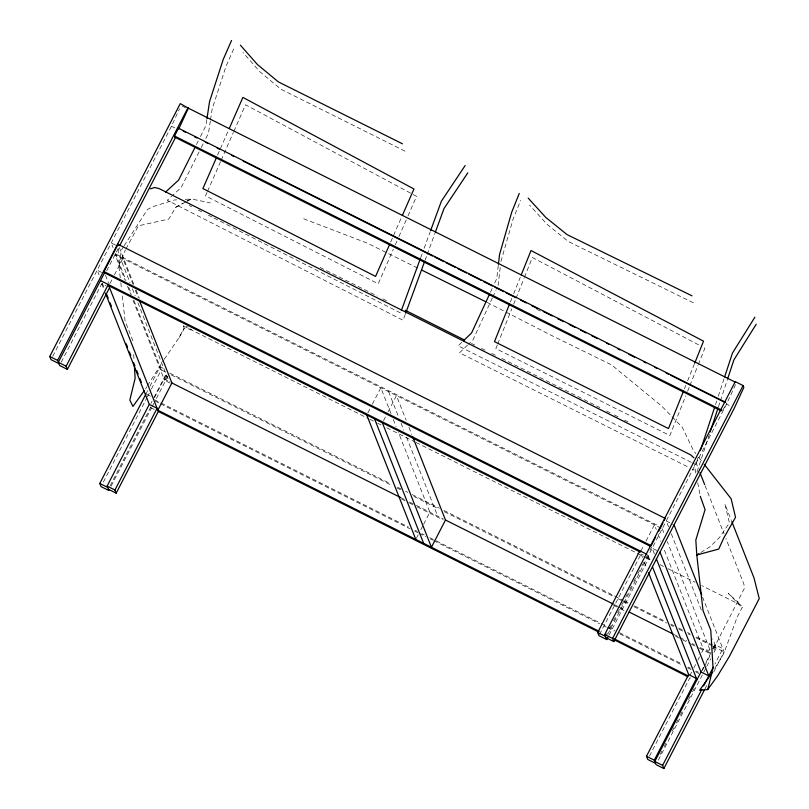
<?xml version="1.0" encoding="UTF-8"?>
<svg xmlns="http://www.w3.org/2000/svg" width="809" height="809" viewBox="0 0 809 809"><rect width="100%" height="100%" fill="white"/><g stroke="black" fill="none" stroke-linecap="round" stroke-linejoin="round"><path stroke-width="0.61" stroke-dasharray="4.04 3.03" d="M498.283 265.352L496.726 278.62L493.065 286.548M500.215 267.496L498.091 285.587L496.524 288.985M206.801 119.681L205.88 125.729L199.206 139.037M210.34 120.996L208.5 133.081L204.05 141.959M210.522 119.793L212.18 108.922L225.883 66.692L234.175 47.802M120.258 277.831L118.872 265.494L121.512 249.89L123.504 246.785M500.923 261.469L513.058 219.269L520.622 200.399M698.157 457.368L695.791 464.568L692.413 462.89M715.53 404.571L716.713 400.971M718.291 396.167L724.217 378.167M709.392 434.332L697.156 471.536L692.646 469.291M718.473 406.735L720.05 401.931M720.445 400.728L727.16 380.331M133.788 284.222L119.054 246.856L118.094 251.275L118.508 253.51L130.077 282.847M420.71 257.656L422.429 252.954M424.159 248.252L430.186 231.789M405.238 314.398L403.084 320.273L167.241 200.278L171.619 196.274M425.049 260.316L426.768 255.604M427.203 254.43L434.949 233.265M118.872 265.494L125.334 250.052M510.408 301.919L511.814 298.41M513.685 293.738L520.248 277.386M497.252 345.089L495.846 348.598L669.852 435.535L685.739 395.914M497.727 343.926L511.773 308.886M513.644 304.214L515.515 299.542M515.99 298.369L523.949 278.518M524.414 277.345L532.383 257.495L701.555 346.383M684.374 388.947L685.779 385.448M687.65 380.786L694.183 364.475M687.61 391.253L689.48 386.591M689.946 385.428L697.884 365.617M698.349 364.454L704.892 348.143L702.667 346.97M217.581 155.095L228.219 130.866M207.033 192.451L205.516 195.909L378.207 283.767L393.356 249.253M207.539 191.298L220.705 161.294M221.211 160.142L233.366 132.454M233.872 131.301L245.521 104.765L416.574 196.334L406.988 218.197M390.737 241.901L401.335 217.742M395.368 244.652L396.885 241.203M398.908 236.602L406.482 219.35M52.737 356.294L171.478 126.234L179.507 108.78M735.523 384.629L726.482 404.257L666.242 520.966L668.547 526.811M490.436 292.211L492.539 287.68M492.327 298.046L472.941 339.942L468.472 344.229M492.853 296.913L495.998 290.118M196.425 144.589L198.65 140.149M199.044 151.94L181.246 187.445L172.499 195.465M201.269 147.501L203.494 143.062M106.677 270.843L119.054 246.856M61.302 362.108L101.732 283.777L106.201 286.012M109.923 283.605L112.178 279.247M114.423 274.888L122.857 258.556L133.04 284.374M145.974 393.953L147.663 390.686M149.908 386.328L160.03 366.73L163.378 368.408M103.36 482.124L146.803 397.957M147.38 396.835L150.858 390.1M151.435 388.977L161.284 369.895L133.798 300.159M164.267 359.257L179.123 337.555L184.139 327.847L183.37 325.906L188.173 327.018M150.919 403.428L152.072 401.203M153.791 397.876L166.705 372.868M154.6 397.431L166.947 373.495M110.095 485.896L150.525 407.554L150.029 406.29M170.224 383.153L164.581 380.331L166.876 375.882M111.167 486.047L151.576 407.756M152.153 406.644L153.892 403.286M167.979 375.993L155.045 401.052L159.555 403.307M367.883 412.833L371.827 405.208M372.383 404.116L380.817 387.774L391 413.601M383.517 420.66L387.46 413.035M388.017 411.953L396.45 395.611L406.169 420.255M416.372 538.339L418.617 533.98M420.862 529.622L423.117 525.263M423.673 524.181L429.862 512.198L398.402 432.38M640.92 550.98L643.731 545.529M645.976 541.17L654.41 524.829L656.261 529.531M599.52 634.549L641.112 553.973L643.337 555.085M605.506 636.41L607.246 633.053M609.551 628.573L611.28 625.215M613.596 620.736L615.325 617.378M617.641 612.909L619.37 609.551M621.676 605.071L623.415 601.714M625.721 597.234L627.46 593.877M629.766 589.407L631.505 586.05M633.811 581.57L635.54 578.213M637.856 573.733L639.585 570.375M641.901 565.906L643.63 562.548M645.946 558.068L647.675 554.711M649.971 550.262L651.69 546.935M722.791 410.294L726.229 403.62L729.829 405.936M607.741 634.317L665.676 522.078M609.066 635.105L648.929 557.886L644.46 555.652M689.966 675.394L691.644 672.127M693.9 667.769L695.588 664.502M697.833 660.144L699.522 656.878M701.767 652.519L703.456 649.253L664.128 549.483M649.465 756.091L689.905 677.75L693.252 679.429M701.545 670.904L703.769 666.576M706.004 662.258L711.02 652.529L667.294 541.595M713.316 648.09L715.035 644.753L722.852 648.666L714.984 663.916M702.354 670.459L704.022 667.213M704.578 666.131L710.717 654.248M713.568 648.717L744.169 588.78L743.946 584.27L725.906 538.501M660.174 754.413L661.904 751.055M664.219 746.576L665.949 743.218M672.299 730.911L674.039 727.554M676.344 723.074L678.073 719.717M680.389 715.247L682.118 711.89M688.479 699.573L690.208 696.215M692.514 691.746L694.253 688.388M714.064 649.991L715.793 646.654L695.477 636.481M658.364 760.157L706.166 667.536M706.732 666.444L710.666 658.819M714.044 652.287L716.289 647.928L712.739 638.908M704.993 688.874L706.732 685.506M713.68 672.036L724.106 651.842L702.606 597.285M125.931 248.95L138.43 225.802L168.717 219.097L175.786 207.256L182.885 203.271M179.123 337.555L184.391 328.494L191.672 329.293M145.549 388.866L146.844 386.722M147.491 385.65L163.56 360.288M714.772 668.436L723.833 653.439L737.181 617.105L742.197 607.407L742.45 608.055L728.333 593.381L741.428 605.456L701.888 585.655M124.171 245.744L147.491 209.45L153.214 206.507L174.259 200.005L176.696 199.863M712.112 648.919L715.156 645.582M461.737 342.409L458.147 345.847L691.28 462.323M467.572 345.089L459.512 352.815L688.146 467.036M700.867 552.456L710.069 546.753L719.626 537.328L729.435 522.907L724.935 504.138L731.387 520.521M175.786 207.256L185.767 201.926M186.879 201.34L191.318 198.974L210.289 202.877M186.94 200.986L191.318 198.974L185.231 199.338M710.059 649.88L707.835 650.264L703.456 649.253M303.709 218.784L367.205 243.125L419.274 268.861M320.142 267.476L377.287 296.033M693.374 302.799L568.434 241.578L547.096 224.356L529.541 205.082M471.394 343.41L474.782 345.089M481.557 348.426L484.955 350.105M491.73 353.442L497.383 356.233M501.904 358.458L599.874 407.574M405.066 151.162L281.026 89.273L260.083 71.93L243.013 52.534M182.136 106.07L185.483 107.749M171.478 126.234L174.825 127.913M536.943 309.311L540.331 311.01M115.707 245.178L111.237 242.943L113.078 247.615M666.242 520.966L672.946 524.323M115.667 253.935L658.344 525.779M661.115 528.186L115.04 254.643L125.162 280.329M101.651 272.411L97.181 270.176L99.022 274.848M656.655 550.433L652.185 548.199L654.491 554.034M183.37 325.906L368.631 418.708M369.764 419.274L376.539 422.672M377.672 423.238L381.059 424.937M386.712 427.769L414.956 441.916M416.079 442.483L645.4 557.361M646.533 557.927L651.053 560.182M660.093 564.712L663.481 566.411M668.001 568.676L695.113 582.258M169.728 373.111L390.858 483.883M397.634 487.281L401.011 488.97M405.521 491.235L407.787 492.368M412.297 494.623L439.378 508.183M443.888 510.449L623.274 600.308M624.406 600.875L628.917 603.14M634.559 605.961L665.018 621.221M670.661 624.052L674.049 625.741M678.559 628.006L683.069 630.262M687.579 632.527L689.844 633.659M161.284 369.895L165.744 372.14M171.356 374.941L392.486 485.724M396.997 487.979L400.384 489.678M413.925 496.463L438.741 508.891M444.384 511.723L613.616 596.496M618.137 598.751L622.647 601.016M623.779 601.583L628.29 603.838M633.932 606.669L666.646 623.061M671.157 625.317L673.422 626.449M679.054 629.271L683.575 631.536M688.085 633.801L690.34 634.923M695.983 637.755L711.778 645.663M712.901 646.229L724.106 651.842M164.085 379.057L169.668 381.858M401.001 497.737L404.389 499.436M409.587 502.035L415.219 504.856M416.342 505.423L443.261 518.913M614.294 604.586L617.843 606.366M618.814 606.851L624.599 609.753M674.109 634.549L678.67 636.835M679.803 637.401L686.558 640.789M692.17 643.6L694.446 644.733M700.068 647.554L711.273 653.166M401.507 499.011L408.282 502.409M409.405 502.965L412.792 504.664M417.302 506.93L443.251 519.924M613.616 605.263L619.259 608.095M620.382 608.661L624.902 610.916M675.667 636.349L681.309 639.181M682.442 639.737L690.34 643.701M691.462 644.267L698.238 647.655M699.36 648.221L710.646 653.874M147.096 394.519L150.444 396.198M154.539 399.777L408.393 526.942M415.169 530.33L417.424 531.462M421.934 533.728L424.189 534.85M429.832 537.682L600.197 623.021M601.32 623.587L606.962 626.409M608.095 626.975L614.86 630.373M619.37 632.628L682.553 664.28M688.196 667.101L690.451 668.234M696.094 671.066L698.349 672.188M160.688 403.873L410.021 528.773M414.532 531.038L417.919 532.737M419.052 533.303L425.817 536.691M430.327 538.946L432.593 540.078M433.715 540.645L599.57 623.729M604.08 625.984L606.335 627.117M607.458 627.683L614.233 631.071M619.876 633.902L683.059 665.554M687.569 667.809L690.947 669.508M695.467 671.763L698.845 673.462M150.525 407.554L154.994 409.799M606.608 411.002L609.976 412.711M614.466 414.997L620.078 417.859M624.568 420.144L627.936 421.853M382.869 298.875L387.329 301.14M189.336 205.496L191.581 206.639M198.316 210.067L201.694 211.786M208.429 215.214L212.919 217.5M214.041 218.066L400.475 312.921M487.18 302.435L551.96 335.674L611.513 364.869L661.752 406.128L671.177 415.836M672.026 416.716L682.311 427.314L693.444 450.502L695.75 453.455M137.935 302.809L167.544 377.924L170.011 381.696M698.824 457.398L701.899 461.332M695.831 462.202L698.147 468.067M705.084 485.673L724.055 533.798M671.308 533.809L701.686 610.886M662.227 528.752L664.533 534.587M658.111 534.223L660.892 541.261M648.171 555.975L650.315 561.395M641.112 553.973L642.498 557.482M644.338 562.164L646.644 568.019M408.939 427.304L411.72 434.342M388.633 391.698L398.766 417.383M401.062 423.218L403.822 430.226M406.583 437.234L437.679 516.112M393.305 419.466L396.086 426.515M136.084 290.067L139.31 298.238M135.346 290.249L138.127 297.287M132.383 288.722L135.164 295.76M115.384 253.45L125.971 280.308M128.732 287.316L131.493 294.324M127.468 286.164L130.694 294.345M132.989 300.179L164.581 380.331M132.888 340.761L125.092 320.991L122.048 293.859M105.463 275.262L108.679 283.433M102.247 283.019L104.088 287.691M101.732 283.777L104.048 289.632M695.811 472.982L694.375 464.7M697.712 482.821L700.088 495.128M120.804 282.766L121.502 288.924M133.707 354.433L134.072 360.652"/><path stroke-width="1.21" d="M498.425 264.149L499.558 254.501L511.692 212.302L519.257 193.432M206.983 118.478L209.561 101.56L223.264 59.33L231.556 40.45M712.183 672.724L699.563 690.269L707.723 689.581L713.042 667.85L710.787 630.262L703.001 610.492L696.782 554.994L695.821 540.038L705.074 509.65L700.321 496.362M700.523 450.168L714.741 406.967M724.611 376.964L732.509 352.957L754.868 317.229M710.181 431.935L718.079 407.928M727.554 379.128L733.874 359.924L756.233 324.197M401.335 310.565L420.276 258.829M430.61 230.616L441.38 201.219L465.175 165.511M405.673 313.214L424.614 261.489M435.384 232.092L443.989 208.58L467.794 172.863M509.468 304.255L494.491 341.631L668.487 428.568L683.443 391.273M521.178 275.05L531.017 250.527L703.527 341.176L694.658 363.312M216.569 157.401L202.897 188.548L375.588 276.415L389.726 244.197M229.23 128.56L242.902 97.414L413.965 188.982L402.346 215.447M58.814 363.565L50.997 359.651L49.754 356.476L180.265 103.613L188.335 108.163L178.789 128.884L178.546 128.247L174.532 136.023L175.28 137.935L119.631 245.734M489.394 294.476L471.576 332.974L463.527 340.7M195.313 146.803L178.627 180.094L165.501 192.127M109.549 287.691L67.39 369.389L59.573 365.466L57.57 360.389L188.082 107.526M650.557 546.368L104.503 272.815L103.997 271.551L118.053 244.318L665.241 518.427L664.118 520.612M104.503 272.815L58.319 362.301L66.136 366.214L67.39 369.389M66.136 366.214L108.305 284.515L158.342 411.478L598.488 631.96M105.423 293.141L149.281 404.389L107.112 486.078L108.861 490.527L101.044 486.603L99.79 483.438L145.974 393.953M158.342 411.478L116.183 493.166L114.929 490.001L157.098 408.302L149.281 404.389M139.512 300.806L171.902 382.97L157.846 410.203L599.287 631.344M412.641 436.688L445.496 520.025L431.44 547.258L382.394 422.844M607.913 637.34L606.76 639.585L598.943 635.662L597.689 632.486L639.858 550.798L640.354 552.062L108.8 285.789M606.76 639.585L604.758 634.499L735.27 381.636L743.087 385.549L743.835 387.45L734.299 408.171L613.829 641.588L606.012 637.674M655.684 536.943L651.194 545.66L103.997 271.551M658.496 531.503L662.996 522.786M613.829 641.588L612.575 638.422L743.087 385.549M655.553 763.362L647.736 759.449L646.482 756.273L688.651 674.575L648.494 572.701M704.417 689.996L663.865 768.55L656.048 764.636L654.299 760.187L696.468 678.498L688.651 674.575M656.332 558.706L700.978 671.986L654.805 761.461L662.622 765.375L663.865 768.55M662.622 765.375L701.868 689.319M703.608 685.961L713.295 667.182M144.315 390.585L132.919 406.421L129.824 400.081L135.133 378.359L134.365 365.547M707.723 689.581L717.816 675.545L729.465 656.261L759.246 598.559L753.978 577.828L731.842 521.684M698.824 553.73L696.782 554.994L718.736 549.068L723.731 538.025L735.543 517.325L731.124 498.748L704.204 464.285M150.343 188.861L154.62 187.516L158.999 188.527L690.552 454.81L693.93 457.803M692.008 295.831L567.069 234.61L545.741 217.388L528.176 198.114M464.609 340.073L405.178 310.221M421.529 269.984L486.047 301.878M402.447 143.8L278.407 81.911L257.464 64.568L240.394 45.183M188.335 108.163L735.523 382.273L735.27 381.636M178.546 128.247L725.734 402.356M183.309 131.139L185.564 132.272M194.585 136.792L196.84 137.924M205.87 142.445L208.125 143.577M217.156 148.098L219.411 149.23M231.819 155.439L234.074 156.572M243.105 161.092L432.643 256.048M434.898 257.171L443.929 261.691M446.184 262.824L455.204 267.344M457.469 268.477L466.49 272.997M468.745 274.13L481.163 280.349M483.418 281.481L492.438 286.002M494.693 287.124L503.724 291.655M505.979 292.777L515.009 297.297M520.642 300.129L526.285 302.95M531.928 305.782L537.57 308.603M543.213 311.435L552.234 315.955M557.876 318.776L563.519 321.608M569.162 324.429L574.805 327.261M580.437 330.082L586.08 332.904M591.723 335.735L597.366 338.556M606.396 343.077L608.651 344.209M617.671 348.73L619.927 349.862M628.957 354.382L634.6 357.214M643.62 361.734L645.875 362.867M654.906 367.387L657.161 368.51M666.191 373.04L668.446 374.162M670.701 375.295L724.854 402.427M174.532 136.023L721.719 410.133M175.027 137.297L721.092 410.841M100.488 280.602L646.553 554.155M171.902 382.97L400.576 497.525M445.496 520.025L613.333 604.111M629.109 612.009L673.037 634.013M700.978 671.986L708.795 675.899L660.002 552.112M613.93 638.675L688.277 675.919M49.754 356.476L57.57 360.389M604.758 634.499L612.575 638.422M614.284 639.879L687.64 676.617M597.689 632.486L605.506 636.41M107.112 486.078L114.929 490.001M646.482 756.273L654.299 760.187M99.79 483.438L107.607 487.352M108.366 489.253L116.183 493.166M699.997 472.769L704.619 484.5M674.059 524.879L701.686 594.949M652.62 567.251L696.964 679.762M374.577 418.92L423.623 543.345M366.76 415.007L415.806 539.431M118.053 244.318L118.559 245.592M106.849 294.698L108.234 298.197M110.075 302.869L111.45 306.378M126.184 343.744L127.559 347.243M129.4 351.915L130.785 355.424M133.546 362.432L134.931 365.931M136.772 370.603L138.147 374.102M139.987 378.774L141.373 382.283"/></g></svg>
